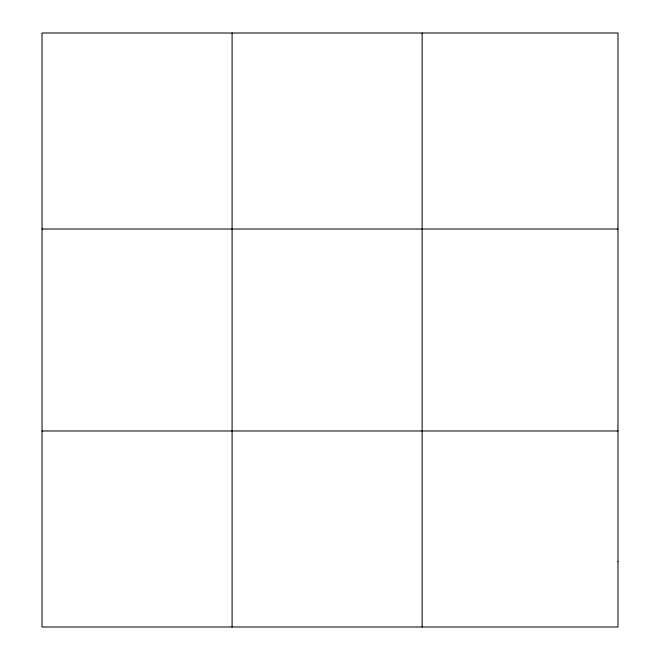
<?xml version="1.0" encoding="UTF-8"?>
<svg xmlns="http://www.w3.org/2000/svg" width="660" height="660" viewBox="0 0 660 660"><rect width="100%" height="100%" fill="white"/><g stroke="black" fill="none" stroke-linecap="round" stroke-linejoin="round"><path stroke-width="0.99" d="M232.089 627L232.089 33M422.152 627L422.152 33M42.025 229.02L617.974 229.02M42.025 430.98L617.974 430.98M617.974 561.66L617.974 627L42.025 627L42.025 33L617.974 33L617.974 561.66"/></g></svg>
